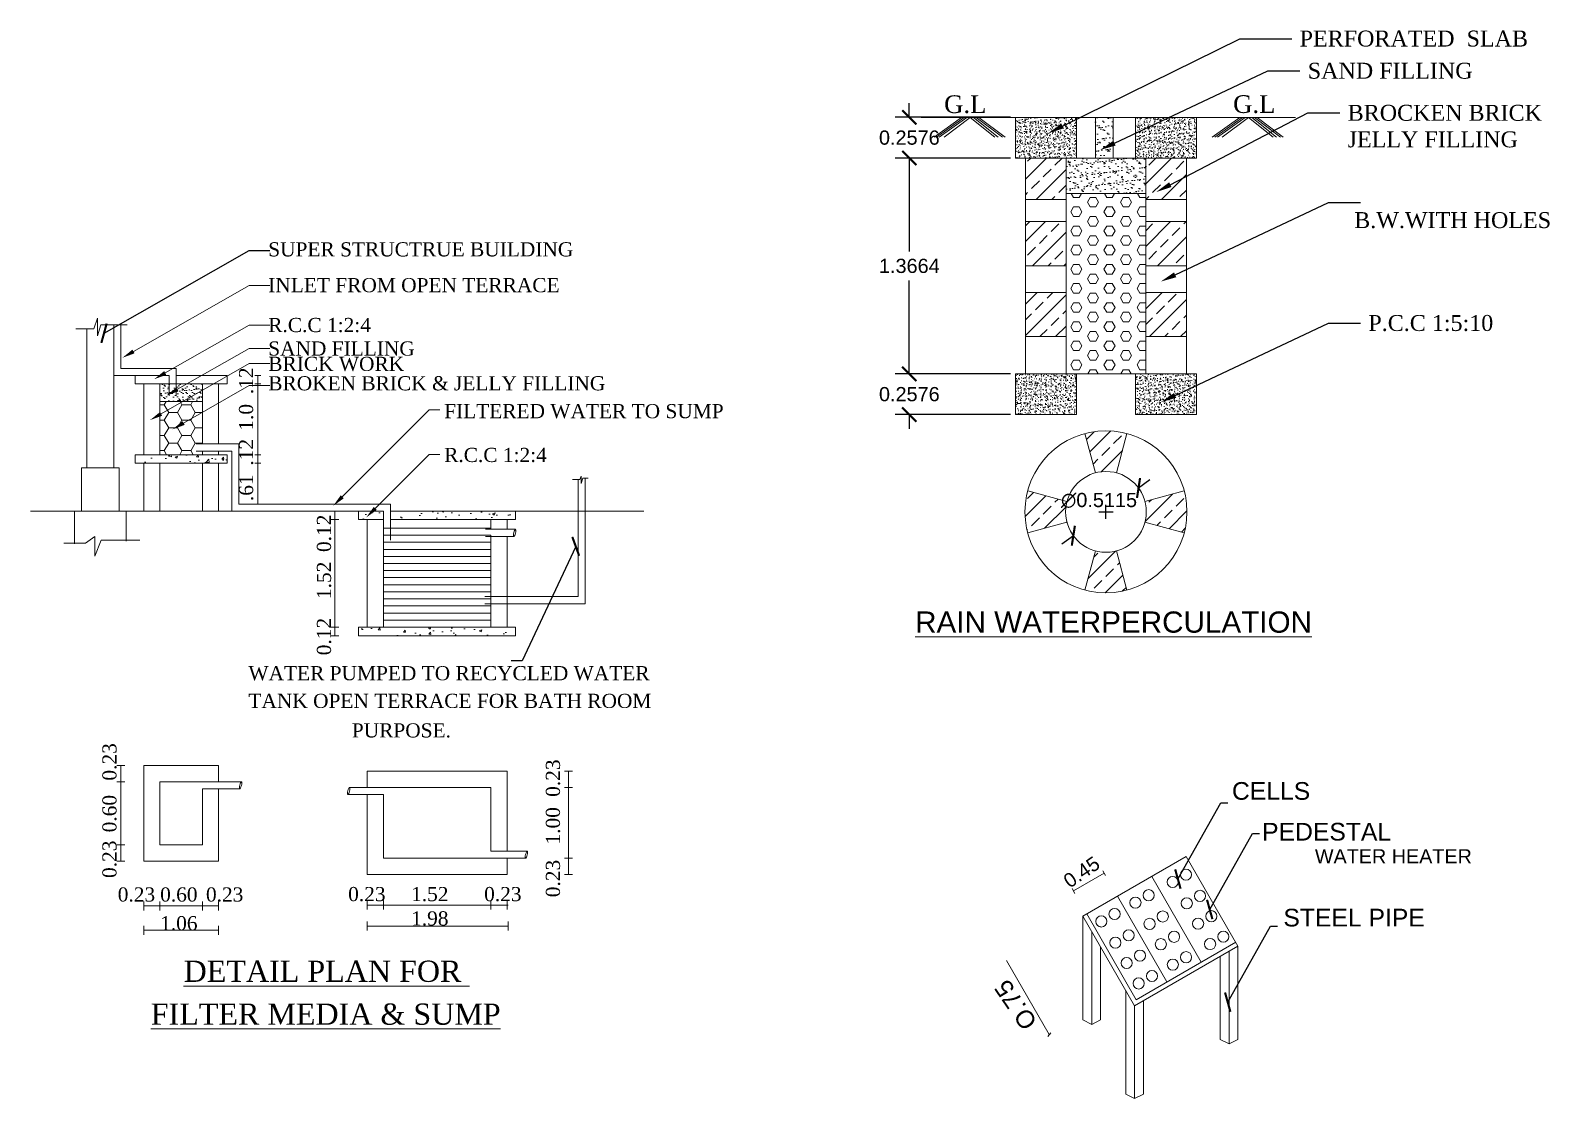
# Model space of a CAD drawing. Header units: metres. Extents: x -1561199 to -1560810, y 43748 to 43956.
# Drawn here: x -1561052.03 to -1561032.78, y 43854.89 to 43868.41 of the extents above; entities that cross this region are included whole.
import ezdxf

# ---------------------------------------------------------------- set-up
doc = ezdxf.new("R2010")
doc.units = ezdxf.units.M
doc.header["$LTSCALE"] = 750
doc.header["$MEASUREMENT"] = 0
doc.header["$PDMODE"] = 35
doc.header["$PDSIZE"] = 50
doc.linetypes.add('ACAD_ISO03W100', pattern=[30, 12, -18])
doc.layers.get('0').update_dxf_attribs({"lineweight": 5, "plot": 0})
doc.layers.get('Defpoints').update_dxf_attribs({"lineweight": 0})
doc.styles.get("Standard").update_dxf_attribs({"font": 'arial.ttf'})
doc.styles.add('TIMES', font='BOOKOS.TTF')
doc.dimstyles.get("Standard").update_dxf_attribs({"dimtxt": 0.18, "dimasz": 0.18, "dimexe": 0.18, "dimexo": 0.0625, "dimgap": 0.09, "dimtad": 1, "dimtih": 1, "dimtoh": 1, "dimdec": 4, "dimzin": 0, "dimdsep": 46, "dimtxsty": 'Standard', "dimblk": 'ARCHTICK', "dimcen": 0.09, "dimadec": 0, "dimazin": 0, "dimtfac": 1, "dimtdec": 4, "dimtofl": 0, "dimtmove": 0, "dimatfit": 3, "dimldrblk": 'ARCHTICK', "dimfxl": 0, "dimtolj": 1, "dimtzin": 0, "dimarcsym": 0})
pattern_1 = [(45, (-1563870.45497, 43500.8678), (-0.1979899, 0.1979899), []), (45, (-1563870.25698, 43500.8678), (-0.1979899, 0.1979899), [0.14, -0.07])]
pattern_2 = [(50, (-1563870.45497, 43500.8678), (0.0883664545, -0.007731063), [0.00924, -0.10164]), (355, (-1563870.45497, 43500.8678), (-0.0170941643, 0.092670071), [0.007392, -0.081312]), (100.4514, (-1563870.44761, 43500.86716), (0.0712723558, 0.0849389516), [0.0078527914, -0.0863807082]), (46.1842, (-1563870.45497, 43500.89244), (0.131484097, -0.0203919426), [0.01386, -0.15246]), (96.6356, (-1563870.44401, 43500.89074), (0.1151504453, 0.1200113217), [0.0117791875, -0.1295710416]), (351.1842, (-1563870.45497, 43500.89244), (0.1151503516, 0.1200114116), [0.011088, -0.121968]), (21, (-1563870.44265, 43500.88628), (0.0735389488, -0.0496026473), [0.00924, -0.10164]), (326, (-1563870.44265, 43500.88628), (0.029976449, 0.0893384855), [0.007392, -0.081312]), (71.4514, (-1563870.43652, 43500.88215), (0.1035154278, 0.0397357572), [0.0078527914, -0.0863807082]), (37.5, (-1563870.454972, 43500.867803), (0.00149809418, 0.0410125228), [0, -0.0803264, 0, -0.082544, 0, -0.08162]), (7.5, (-1563870.45497, 43500.867803), (0.032410167, 0.0485915229), [0, -0.0470624, 0, -0.0784784, 0, -0.031108]), (327.5, (-1563870.482446, 43500.867803), (0.06576692414, -0.0027787602), [0, -0.0308, 0, -0.096096, 0, -0.127512]), (317.5, (-1563870.494766, 43500.8678), (0.0718485361, 0.0123329338), [0, -0.04004, 0, -0.0638176, 0, -0.090552])]
pattern_3 = [(37.5, (-1563870.45497, 43500.8678), (-0.003527628, 0.107902131), [0, -0.08512, 0, -0.0952, 0, -0.091]), (7.5, (-1563870.45497, 43500.8678), (0.0991074955, 0.15804018), [0, -0.04592, 0, -0.07672, 0, -0.0294]), (327.5, (-1563870.52385, 43500.8678), (0.1743919443, 0.000316907), [0, -0.028, 0, -0.1008, 0, -0.1316]), (317.5, (-1563870.52385, 43500.8678), (0.16834309, 0.049149832), [0, -0.014, 0, -0.06608, 0, -0.0756])]
pattern_4 = [(45, (-1563870.45497, 43501.35155), (-0.1979899, 0.1979899), []), (45, (-1563870.25698, 43501.35155), (-0.1979899, 0.1979899), [0.14, -0.07])]

# ---------------------------------------------------------------- blocks, each defined once
blk = doc.blocks.new('_ArchTick')
at = {"color": 0, "linetype": 'ByBlock', "const_width": 0.15}
blk.add_lwpolyline([(-0.5, -0.5), (0.5, 0.5)], dxfattribs=at)
blk = doc.blocks.new('*D253')
at = {"color": 0, "lineweight": -2}
for p, q in [((-1561040.896, 43867.31), (-1561040.896, 43867.49)), ((-1561039.615, 43867.31), (-1561041.076, 43867.31)), ((-1561039.615, 43866.795), (-1561041.076, 43866.795)), ((-1561040.896, 43866.795), (-1561040.896, 43866.615))]:
    blk.add_line(p, q, dxfattribs=at)
at = {"layer": 'Defpoints', "color": 0}
for p in [(-1561039.553, 43867.31), (-1561040.896, 43866.795), (-1561039.553, 43866.795)]:
    blk.add_point(p, dxfattribs=at)
at = {"color": 0, "lineweight": -2, "xscale": 0.18, "yscale": 0.18, "zscale": 0.18}
for p, rotation in [((-1561040.896, 43867.31), 270), ((-1561040.896, 43866.795), 90)]:
    blk.add_blockref('_ArchTick', p, dxfattribs=dict(at, rotation=rotation))
at = {"color": 0, "insert": (-1561040.896, 43867.052), "char_height": 0.18, "attachment_point": 5}
blk.add_mtext('\\A1;0.2576', dxfattribs=at)
blk = doc.blocks.new('*D254')
at = {"color": 0, "lineweight": -2}
for p, q in [((-1561039.615, 43866.795), (-1561041.076, 43866.795)), ((-1561040.896, 43866.795), (-1561040.896, 43865.61)), ((-1561040.896, 43864.062), (-1561040.896, 43865.246)), ((-1561039.615, 43864.062), (-1561041.076, 43864.062))]:
    blk.add_line(p, q, dxfattribs=at)
at = {"layer": 'Defpoints', "color": 0}
for p in [(-1561039.553, 43866.795), (-1561040.896, 43864.062), (-1561039.553, 43864.062)]:
    blk.add_point(p, dxfattribs=at)
at = {"color": 0, "lineweight": -2, "xscale": 0.18, "yscale": 0.18, "zscale": 0.18}
for p, rotation in [((-1561040.896, 43866.795), 90), ((-1561040.896, 43864.062), 270)]:
    blk.add_blockref('_ArchTick', p, dxfattribs=dict(at, rotation=rotation))
at = {"color": 0, "insert": (-1561040.896, 43865.428), "char_height": 0.18, "attachment_point": 5}
blk.add_mtext('\\A1;1.3664', dxfattribs=at)
blk = doc.blocks.new('*D255')
at = {"color": 0, "lineweight": -2}
for p, q in [((-1561040.896, 43864.062), (-1561040.896, 43864.242)), ((-1561039.615, 43864.062), (-1561041.076, 43864.062)), ((-1561039.615, 43863.547), (-1561041.076, 43863.547)), ((-1561040.896, 43863.547), (-1561040.896, 43863.367))]:
    blk.add_line(p, q, dxfattribs=at)
at = {"layer": 'Defpoints', "color": 0}
for p in [(-1561039.553, 43864.062), (-1561040.896, 43863.547), (-1561039.553, 43863.547)]:
    blk.add_point(p, dxfattribs=at)
at = {"color": 0, "lineweight": -2, "xscale": 0.18, "yscale": 0.18, "zscale": 0.18}
for p, rotation in [((-1561040.896, 43864.062), 270), ((-1561040.896, 43863.547), 90)]:
    blk.add_blockref('_ArchTick', p, dxfattribs=dict(at, rotation=rotation))
at = {"color": 0, "insert": (-1561040.896, 43863.804), "char_height": 0.18, "attachment_point": 5}
blk.add_mtext('\\A1;0.2576', dxfattribs=at)
blk = doc.blocks.new('*D256')
at = {"color": 0, "lineweight": -2}
for p, q in [((-1561037.992, 43862.617), (-1561037.847, 43862.723)), ((-1561038.405, 43862.225), (-1561038.405, 43862.405)), ((-1561038.495, 43862.315), (-1561038.315, 43862.315)), ((-1561038.818, 43862.013), (-1561038.963, 43861.906))]:
    blk.add_line(p, q, dxfattribs=at)
at = {"layer": 'Defpoints', "color": 0}
for p in [(-1561037.992, 43862.617), (-1561038.818, 43862.013)]:
    blk.add_point(p, dxfattribs=at)
at = {"color": 0, "lineweight": -2, "xscale": 0.18, "yscale": 0.18, "zscale": 0.18}
for p, rotation in [((-1561037.992, 43862.617), 216.19060526649), ((-1561038.818, 43862.013), 36.19060526648997)]:
    blk.add_blockref('_ArchTick', p, dxfattribs=dict(at, rotation=rotation))
at = {"color": 0, "insert": (-1561038.493, 43862.459), "char_height": 0.18, "attachment_point": 5}
blk.add_mtext('\\A1;∅0.5115', dxfattribs=at)

msp = doc.modelspace()

# ---------------------------------------------------------------- hatches: boundary and pattern name
at = {"ltscale": 0.25}
h = msp.add_hatch(dxfattribs=at)
h.set_pattern_fill('AR-CONC', color=0, scale=0.01232, style=0)
h.set_pattern_definition(pattern_2)
h.paths.add_polyline_path([(-1561038.77995, 43866.7947), (-1561038.77995, 43867.3099), (-1561039.55275, 43867.3099), (-1561039.55275, 43866.7947), (-1561039.42395, 43866.7947)])
h = msp.add_hatch()
h.set_pattern_fill('AR-SAND', color=0, scale=0.056, style=0)
h.set_pattern_definition(pattern_3)
h.paths.add_polyline_path([(-1561038.5392, 43866.7947), (-1561038.3152, 43866.7947), (-1561038.3152, 43867.3099), (-1561038.5392, 43867.3099)])
h = msp.add_hatch(dxfattribs=at)
h.set_pattern_fill('AR-CONC', color=0, scale=0.01232, style=0)
h.set_pattern_definition(pattern_2)
h.paths.add_polyline_path([(-1561038.02955, 43867.3099), (-1561038.02955, 43866.7947), (-1561037.25675, 43866.7947), (-1561037.25675, 43867.3099)])
h = msp.add_hatch()
h.set_pattern_fill('ANSI33', color=0, scale=1.12, style=0)
h.set_pattern_definition(pattern_1)
h.paths.add_polyline_path([(-1561038.90875, 43866.7947), (-1561039.42395, 43866.7947), (-1561039.42395, 43866.26948), (-1561038.90875, 43866.26948)])
h = msp.add_hatch()
h.set_pattern_fill('AR-SAND', color=0, scale=0.056, style=0)
h.set_pattern_definition(pattern_3)
h.paths.add_polyline_path([(-1561038.90875, 43866.7947), (-1561038.90875, 43866.3467), (-1561037.90075, 43866.3467), (-1561037.90075, 43866.7947)])
h = msp.add_hatch()
h.set_pattern_fill('ANSI33', color=0, scale=1.12, style=0)
h.set_pattern_definition(pattern_1)
h.paths.add_polyline_path([(-1561037.38555, 43866.7947), (-1561037.90075, 43866.7947), (-1561037.90075, 43866.26948), (-1561037.38555, 43866.26948)])
h = msp.add_hatch()
h.set_pattern_fill('HEX', color=0, scale=0.56, style=0)
h.set_pattern_definition([(0, (-1563870.45497, 43500.8678), (0, 0.1212435566), [0.07, -0.14]), (120, (-1563870.45497, 43500.8678), (-0.105, -0.0606217783), [0.07, -0.14]), (60, (-1563870.38497, 43500.8678), (-0.105, 0.0606217783), [0.07, -0.14])])
h.paths.add_polyline_path([(-1561037.90075, 43866.3467), (-1561038.90875, 43866.3467), (-1561038.90875, 43864.0619), (-1561037.90075, 43864.0619)])
h = msp.add_hatch()
h.set_pattern_fill('ANSI33', color=0, scale=1.12, style=0)
h.set_pattern_definition(pattern_1)
h.paths.add_polyline_path([(-1561038.90875, 43865.98948), (-1561039.42395, 43865.98948), (-1561039.42395, 43865.42948), (-1561038.90875, 43865.42948)])
h = msp.add_hatch()
h.set_pattern_fill('ANSI33', color=0, scale=1.12, style=0)
h.set_pattern_definition(pattern_1)
h.paths.add_polyline_path([(-1561037.38555, 43865.42948), (-1561037.38555, 43865.98948), (-1561037.90075, 43865.98948), (-1561037.90075, 43865.42948)])
h = msp.add_hatch()
h.set_pattern_fill('ANSI33', color=0, scale=1.12, style=0)
h.set_pattern_definition(pattern_1)
h.paths.add_polyline_path([(-1561038.90875, 43865.09348), (-1561039.42395, 43865.09348), (-1561039.42395, 43864.53348), (-1561038.90875, 43864.53348)])
h = msp.add_hatch()
h.set_pattern_fill('ANSI33', color=0, scale=1.12, style=0)
h.set_pattern_definition(pattern_1)
h.paths.add_polyline_path([(-1561037.38555, 43864.53348), (-1561037.38555, 43865.09348), (-1561037.90075, 43865.09348), (-1561037.90075, 43864.53348)])
h = msp.add_hatch()
h.set_pattern_fill('AR-SAND', color=0, scale=0.0448, style=0)
h.set_pattern_definition([(37.5, (-1561052.79884, 43856.299775), (-0.0028221, 0.0863217), [0, -0.068096, 0, -0.07616, 0, -0.0728]), (7.5, (-1561052.79884, 43856.29978), (0.079286, 0.1264321), [0, -0.036736, 0, -0.061376, 0, -0.02352]), (327.5, (-1561052.853945, 43856.299775), (0.13951356, 0.0002535), [0, -0.0224, 0, -0.08064, 0, -0.10528]), (317.5, (-1561052.85394, 43856.29978), (0.1346745, 0.0393199), [0, -0.0112, 0, -0.052864, 0, -0.06048])])
h.paths.add_polyline_path([(-1561050.39, 43863.93477), (-1561050.39, 43863.71077), (-1561049.8524, 43863.71077), (-1561049.8524, 43863.93477)])
h = msp.add_hatch(dxfattribs=at)
h.set_pattern_fill('AR-CONC', color=0, scale=0.01232, style=0)
h.set_pattern_definition(pattern_2)
h.paths.add_polyline_path([(-1561038.77995, 43864.0619), (-1561039.55275, 43864.0619), (-1561039.55275, 43863.5467), (-1561038.77995, 43863.5467)])
h = msp.add_hatch(dxfattribs=at)
h.set_pattern_fill('AR-CONC', color=0, scale=0.01232, style=0)
h.set_pattern_definition(pattern_2)
h.paths.add_polyline_path([(-1561037.25675, 43863.5467), (-1561037.25675, 43864.0619), (-1561038.02955, 43864.0619), (-1561038.02955, 43863.5467)])
h = msp.add_hatch()
h.set_pattern_fill('HONEY', color=0, scale=0.896, style=0)
h.set_pattern_definition([(0, (-1561052.79884, 43856.29978), (0.168, 0.0969948), [0.112, -0.224]), (120, (-1561052.79884, 43856.29978), (-0.168, 0.0969948), [0.112, -0.224]), (60, (-1561052.79884, 43856.29978), (4e-10, 0.1939897), [-0.224, 0.112])])
h.paths.add_polyline_path([(-1561049.8524, 43863.71077), (-1561050.39, 43863.71077), (-1561050.39, 43863.03877), (-1561049.8524, 43863.03877)])
h = msp.add_hatch()
h.set_pattern_fill('ANSI33', color=0, scale=1.12, style=0)
h.set_pattern_definition(pattern_4)
h.paths.add_polyline_path([(-1561038.13903, 43863.30638, 0.1316525), (-1561038.67048, 43863.30638), (-1561038.53713, 43862.80873, -0.1316525), (-1561038.27237, 43862.80873)])
h = msp.add_hatch()
h.set_pattern_fill('AR-CONC', color=0, scale=0.0448, style=0)
h.set_pattern_definition([(50, (-1561052.79884, 43856.29978), (0.3213326, -0.028113), [0.0336, -0.3696]), (355, (-1561052.79884, 43856.29978), (-0.062161, 0.336982), [0.02688, -0.29568]), (100.4514, (-1561052.77206, 43856.29743), (0.259172, 0.308869), [0.028556, -0.314112]), (46.184, (-1561052.79884, 43856.38938), (0.478124, -0.074153), [0.0504, -0.5544]), (96.6356, (-1561052.759, 43856.3832), (0.41873, 0.436405), [0.042833, -0.471167]), (351.184, (-1561052.79884, 43856.3894), (0.418729, 0.436405), [0.04032, -0.44352]), (21, (-1561052.75404, 43856.36698), (0.267414, -0.180373), [0.0336, -0.3696]), (326, (-1561052.75404, 43856.36698), (0.109005, 0.324867), [0.02688, -0.29568]), (71.4514, (-1561052.73176, 43856.35194), (0.37642, 0.144494), [0.028556, -0.314112]), (37.5, (-1561052.79884, 43856.29978), (0.0054476, 0.1491364), [0, -0.292096, 0, -0.30016, 0, -0.2968]), (7.5, (-1561052.79884, 43856.29978), (0.1178552, 0.1766964), [0, -0.171136, 0, -0.285376, 0, -0.11312]), (327.5, (-1561052.89874, 43856.29978), (0.2391525, -0.0101046), [0, -0.112, 0, -0.34944, 0, -0.46368]), (317.5, (-1561052.94354, 43856.29978), (0.2612674, 0.044847), [0, -0.1456, 0, -0.232064, 0, -0.32928])])
h.paths.add_polyline_path([(-1561045.88412, 43860.74688), (-1561045.88412, 43860.8544), (-1561047.87324, 43860.8544), (-1561047.87324, 43860.74688)])
h.paths.add_polyline_path([(-1561047.47004, 43862.32384), (-1561047.47004, 43862.21632), (-1561045.88412, 43862.21632), (-1561045.88412, 43862.32384)])
h.paths.add_polyline_path([(-1561047.55964, 43862.21632), (-1561047.55964, 43862.32384), (-1561047.87324, 43862.32384), (-1561047.87324, 43862.21632)])
h.paths.add_polyline_path([(-1561049.8524, 43863.03877), (-1561050.39, 43863.03877), (-1561050.59608, 43863.03877), (-1561050.7036, 43863.03877), (-1561050.7036, 43862.93125), (-1561050.59608, 43862.93125), (-1561050.39, 43862.93125), (-1561049.8524, 43862.93125), (-1561049.64632, 43862.93125), (-1561049.5388, 43862.93125), (-1561049.5388, 43863.03877), (-1561049.64632, 43863.03877)])
h = msp.add_hatch()
h.set_pattern_fill('ANSI33', color=0, scale=1.12, style=0)
h.set_pattern_definition(pattern_4)
h.paths.add_polyline_path([(-1561038.8988, 43862.18231, -0.06554346), (-1561038.91622, 43862.31469, -0.06554346), (-1561038.8988, 43862.44707), (-1561039.39644, 43862.58041, 0.06554346), (-1561039.43142, 43862.31469, 0.06554346), (-1561039.39644, 43862.04897)])
h = msp.add_hatch()
h.set_pattern_fill('ANSI33', color=0, scale=1.12, style=0)
h.set_pattern_definition(pattern_4)
h.paths.add_polyline_path([(-1561037.91071, 43862.44707, -0.06554346), (-1561037.89328, 43862.31469, -0.06554346), (-1561037.91071, 43862.18231), (-1561037.41306, 43862.04897, 0.06554346), (-1561037.37808, 43862.31469, 0.06554346), (-1561037.41306, 43862.58041)])
h = msp.add_hatch()
h.set_pattern_fill('ANSI33', color=0, scale=1.12, style=0)
h.set_pattern_definition(pattern_4)
h.paths.add_polyline_path([(-1561038.27237, 43861.82064, -0.1316525), (-1561038.53713, 43861.82064), (-1561038.67048, 43861.323, 0.1316525), (-1561038.13903, 43861.323)])

# ---------------------------------------------------------------- linework, layer by layer
at = {"color": 0, "linetype": 'ByBlock', "lineweight": -2}
for p, q in [((-1561036.71028, 43868.30583), (-1561036.05179, 43868.30583)), ((-1561036.35228, 43867.89849), (-1561035.94908, 43867.89849)), ((-1561035.8463, 43867.36564), (-1561035.4431, 43867.36564)), ((-1561035.5841, 43866.23156), (-1561035.1809, 43866.23156)), ((-1561035.5841, 43864.70434), (-1561035.1809, 43864.70434))]:
    msp.add_line(p, q, dxfattribs=at)
at = {"color": 0}
for p, q in [((-1561039.55275, 43867.3099), (-1561040.74616, 43867.3099)), ((-1561040.23304, 43867.3099), (-1561040.58274, 43867.06058)), ((-1561040.19935, 43867.3099), (-1561040.54975, 43867.06058)), ((-1561040.16567, 43867.3099), (-1561040.51663, 43867.06058)), ((-1561040.12356, 43867.3099), (-1561040.45545, 43867.06058)), ((-1561040.12356, 43867.3099), (-1561039.81093, 43867.06058)), ((-1561040.08145, 43867.3099), (-1561039.76901, 43867.06058)), ((-1561040.04777, 43867.3099), (-1561039.71662, 43867.06058)), ((-1561040.01408, 43867.3099), (-1561039.68364, 43867.06058)), ((-1561037.25675, 43867.3099), (-1561039.55275, 43867.3099)), ((-1561039.55275, 43867.3099), (-1561039.55275, 43866.7947)), ((-1561038.77995, 43867.3099), (-1561038.77995, 43866.7947)), ((-1561038.5392, 43866.7947), (-1561038.5392, 43867.3099)), ((-1561038.3152, 43866.7947), (-1561038.3152, 43867.3099)), ((-1561038.02955, 43866.7947), (-1561038.02955, 43867.3099)), ((-1561037.25675, 43866.7947), (-1561037.25675, 43867.3099)), ((-1561037.25675, 43867.3099), (-1561036.00519, 43867.3099)), ((-1561036.70864, 43867.3099), (-1561037.05834, 43867.06058)), ((-1561036.67496, 43867.3099), (-1561037.02536, 43867.06058)), ((-1561036.64127, 43867.3099), (-1561036.99223, 43867.06058)), ((-1561036.59916, 43867.3099), (-1561036.93105, 43867.06058)), ((-1561036.59916, 43867.3099), (-1561036.28653, 43867.06058)), ((-1561036.55706, 43867.3099), (-1561036.24461, 43867.06058)), ((-1561036.52337, 43867.3099), (-1561036.19223, 43867.06058)), ((-1561036.48969, 43867.3099), (-1561036.15924, 43867.06058)), ((-1561039.42395, 43866.7947), (-1561039.55275, 43866.7947)), ((-1561037.25675, 43866.7947), (-1561039.42395, 43866.7947)), ((-1561039.42395, 43866.7947), (-1561039.42395, 43864.0619)), ((-1561038.90875, 43866.7947), (-1561038.90875, 43864.0619)), ((-1561037.90075, 43864.0619), (-1561037.90075, 43866.7947)), ((-1561037.38555, 43864.0619), (-1561037.38555, 43866.7947)), ((-1561037.25675, 43866.7947), (-1561037.38555, 43866.7947)), ((-1561038.90875, 43866.26948), (-1561039.42395, 43866.26948)), ((-1561037.90075, 43866.3467), (-1561038.90875, 43866.3467)), ((-1561037.38555, 43866.26948), (-1561037.90075, 43866.26948)), ((-1561038.90875, 43865.98948), (-1561039.42395, 43865.98948)), ((-1561037.38555, 43865.98948), (-1561037.90075, 43865.98948)), ((-1561038.90875, 43865.42948), (-1561039.42395, 43865.42948)), ((-1561037.38555, 43865.42948), (-1561037.90075, 43865.42948)), ((-1561038.90875, 43865.09348), (-1561039.42395, 43865.09348)), ((-1561037.38555, 43865.09348), (-1561037.90075, 43865.09348)), ((-1561051.22602, 43864.63116), (-1561051.18294, 43864.76886)), ((-1561051.18294, 43864.76886), (-1561051.18294, 43864.5451)), ((-1561051.18294, 43864.5451), (-1561051.13986, 43864.6828)), ((-1561051.13986, 43864.6828), (-1561050.80383, 43864.6828)), ((-1561050.9744, 43864.24186), (-1561050.9744, 43864.6828)), ((-1561050.8848, 43864.13278), (-1561050.8848, 43864.6828)), ((-1561051.45403, 43864.63116), (-1561051.22602, 43864.63116)), ((-1561051.31488, 43864.24186), (-1561051.31488, 43864.62256)), ((-1561038.90875, 43864.53348), (-1561039.42395, 43864.53348)), ((-1561037.38555, 43864.53348), (-1561037.90075, 43864.53348)), ((-1561051.31488, 43862.8704), (-1561051.31488, 43864.24186)), ((-1561050.9744, 43862.8704), (-1561050.9744, 43864.24186)), ((-1561050.7036, 43864.13189), (-1561050.8839, 43864.13189)), ((-1561050.18335, 43864.13071), (-1561050.7036, 43864.13189)), ((-1561050.18335, 43864.13071), (-1561050.18335, 43863.78498)), ((-1561050.7036, 43864.04229), (-1561050.9744, 43864.04229)), ((-1561050.7036, 43864.04229), (-1561050.27295, 43864.04229)), ((-1561050.7036, 43864.04229), (-1561050.7036, 43863.93477)), ((-1561050.7036, 43863.93477), (-1561049.5388, 43863.93477)), ((-1561050.39, 43863.93477), (-1561050.7036, 43863.93477)), ((-1561050.59608, 43863.03877), (-1561050.59608, 43863.93477)), ((-1561050.39, 43863.93477), (-1561050.39, 43863.48677)), ((-1561050.39, 43863.93477), (-1561050.39, 43863.03877)), ((-1561049.8524, 43863.93477), (-1561050.39, 43863.93477)), ((-1561050.27295, 43864.04229), (-1561050.27295, 43863.78498)), ((-1561050.18335, 43864.04229), (-1561049.5388, 43864.04229)), ((-1561049.8524, 43863.17443), (-1561049.8524, 43863.93477)), ((-1561049.64632, 43863.17443), (-1561049.64632, 43863.93477)), ((-1561049.5388, 43864.04229), (-1561049.5388, 43863.93477)), ((-1561049.1859, 43864.04229), (-1561049.11128, 43864.04229)), ((-1561049.1859, 43863.93477), (-1561049.11128, 43863.93477)), ((-1561049.14859, 43864.04229), (-1561049.14859, 43862.41344)), ((-1561049.14859, 43864.04229), (-1561049.14859, 43863.93477)), ((-1561049.14859, 43863.93477), (-1561049.14859, 43863.03877)), ((-1561039.55275, 43864.0619), (-1561037.25675, 43864.0619)), ((-1561039.55275, 43864.0619), (-1561039.55275, 43863.5467)), ((-1561038.77995, 43864.0619), (-1561038.77995, 43863.5467)), ((-1561038.02955, 43863.5467), (-1561038.02955, 43864.0619)), ((-1561037.25675, 43863.5467), (-1561037.25675, 43864.0619)), ((-1561050.39, 43863.71077), (-1561049.8524, 43863.71077)), ((-1561039.55275, 43863.5467), (-1561038.77995, 43863.5467)), ((-1561038.02955, 43863.5467), (-1561037.25675, 43863.5467)), ((-1561038.53713, 43862.80873), (-1561038.67048, 43863.30638)), ((-1561038.27237, 43862.80873), (-1561038.13903, 43863.30638)), ((-1561049.93226, 43863.17443), (-1561049.39031, 43863.17443)), ((-1561049.39031, 43863.17443), (-1561049.39031, 43862.93125)), ((-1561050.7036, 43862.93125), (-1561050.7036, 43863.03877)), ((-1561050.7036, 43863.03877), (-1561050.59608, 43863.03877)), ((-1561050.59608, 43862.93125), (-1561050.7036, 43862.93125)), ((-1561050.59608, 43863.03877), (-1561050.39, 43863.03877)), ((-1561050.59608, 43862.93125), (-1561050.59608, 43862.32384)), ((-1561050.59608, 43862.93125), (-1561050.39, 43862.93125)), ((-1561049.8524, 43863.03877), (-1561050.39, 43863.03877)), ((-1561050.39, 43862.93125), (-1561050.39, 43862.32384)), ((-1561049.8524, 43862.93125), (-1561050.39, 43862.93125)), ((-1561049.93226, 43863.08483), (-1561049.47991, 43863.08483)), ((-1561049.8524, 43863.03877), (-1561049.8524, 43863.08483)), ((-1561049.64632, 43863.03877), (-1561049.8524, 43863.03877)), ((-1561049.8524, 43862.93125), (-1561049.8524, 43862.32384)), ((-1561049.64632, 43862.93125), (-1561049.8524, 43862.93125)), ((-1561049.64632, 43863.03877), (-1561049.64632, 43863.08483)), ((-1561049.5388, 43863.03877), (-1561049.64632, 43863.03877)), ((-1561049.64632, 43862.93125), (-1561049.64632, 43862.32384)), ((-1561049.64632, 43862.93125), (-1561049.5388, 43862.93125)), ((-1561049.5388, 43862.93125), (-1561049.5388, 43863.03877)), ((-1561049.47991, 43862.32384), (-1561049.47991, 43863.08483)), ((-1561049.47991, 43863.08483), (-1561049.47991, 43862.75706)), ((-1561049.39031, 43862.41344), (-1561049.39031, 43862.96)), ((-1561049.39031, 43862.96), (-1561049.39031, 43862.93125)), ((-1561049.1859, 43863.03877), (-1561049.11128, 43863.03877)), ((-1561049.1859, 43862.93125), (-1561049.11128, 43862.93125)), ((-1561049.14859, 43863.03877), (-1561049.14859, 43862.93125)), ((-1561051.38208, 43862.8704), (-1561051.38208, 43862.32384)), ((-1561050.9072, 43862.8704), (-1561051.38208, 43862.8704)), ((-1561050.9072, 43862.32384), (-1561050.9072, 43862.8704)), ((-1561045.16496, 43862.72278), (-1561045.06912, 43862.72278)), ((-1561045.09141, 43861.24112), (-1561045.09141, 43862.72957)), ((-1561045.06912, 43862.72278), (-1561045.05137, 43862.76533)), ((-1561045.05137, 43862.76533), (-1561045.05137, 43862.67315)), ((-1561045.05137, 43862.67315), (-1561045.03363, 43862.74051)), ((-1561045.03363, 43862.74051), (-1561044.96619, 43862.74051)), ((-1561045.00181, 43861.15152), (-1561045.00181, 43862.74051)), ((-1561038.8988, 43862.44707), (-1561039.39644, 43862.58041)), ((-1561037.91071, 43862.44707), (-1561037.41306, 43862.58041)), ((-1561047.55964, 43862.41344), (-1561049.39031, 43862.41344)), ((-1561047.55964, 43862.41344), (-1561047.47004, 43862.41344)), ((-1561047.47004, 43862.41344), (-1561047.47004, 43861.95803)), ((-1561047.87324, 43862.32384), (-1561052.03134, 43862.32384)), ((-1561052.03134, 43862.32384), (-1561051.50164, 43862.32384)), ((-1561051.47168, 43862.32384), (-1561051.47168, 43861.90781)), ((-1561050.8176, 43862.32384), (-1561050.8176, 43861.94347)), ((-1561048.22663, 43862.21632), (-1561048.12236, 43862.21632)), ((-1561048.17449, 43860.74688), (-1561048.17449, 43862.32384)), ((-1561048.17449, 43862.21632), (-1561048.17449, 43860.8544)), ((-1561047.87324, 43862.32384), (-1561047.55964, 43862.32384)), ((-1561047.87324, 43862.32384), (-1561047.87324, 43862.21632)), ((-1561047.87324, 43862.21632), (-1561047.55964, 43862.21632)), ((-1561047.76572, 43862.21632), (-1561047.87324, 43862.21632)), ((-1561047.55964, 43862.21632), (-1561047.76572, 43862.21632)), ((-1561047.76572, 43862.21632), (-1561047.76572, 43860.8544)), ((-1561047.55964, 43862.21632), (-1561047.55964, 43862.32384)), ((-1561047.55964, 43862.21632), (-1561047.55964, 43860.8544)), ((-1561047.47004, 43862.32384), (-1561045.88412, 43862.32384)), ((-1561047.47004, 43862.21632), (-1561045.88412, 43862.21632)), ((-1561045.99164, 43862.21632), (-1561047.47004, 43862.21632)), ((-1561046.19772, 43862.09375), (-1561046.19772, 43862.21632)), ((-1561045.99164, 43862.09375), (-1561045.99164, 43862.21632)), ((-1561045.99164, 43862.21632), (-1561045.88412, 43862.21632)), ((-1561045.88412, 43862.32384), (-1561044.25788, 43862.32384)), ((-1561045.88412, 43862.32384), (-1561045.88412, 43862.21632)), ((-1561038.8988, 43862.18231), (-1561039.39644, 43862.04897)), ((-1561037.91071, 43862.18231), (-1561037.41306, 43862.04897)), ((-1561051.33499, 43861.9197), (-1561051.21596, 43862.00292)), ((-1561051.21596, 43862.00292), (-1561051.21596, 43861.75324)), ((-1561051.21596, 43861.75324), (-1561051.13263, 43861.95536)), ((-1561051.13263, 43861.95536), (-1561050.6446, 43861.95536)), ((-1561046.26725, 43862.09375), (-1561045.88378, 43862.09375)), ((-1561046.26725, 43862.00415), (-1561045.90407, 43862.00415)), ((-1561046.19772, 43860.8544), (-1561046.19772, 43862.0192)), ((-1561045.99164, 43860.8544), (-1561045.99164, 43862.00415)), ((-1561051.60877, 43861.9197), (-1561051.33499, 43861.9197)), ((-1561038.53713, 43861.82064), (-1561038.67048, 43861.323)), ((-1561038.27237, 43861.82064), (-1561038.13903, 43861.323)), ((-1561046.27492, 43861.24112), (-1561045.09141, 43861.24112)), ((-1561046.27492, 43861.15152), (-1561045.00181, 43861.15152)), ((-1561048.22663, 43860.8544), (-1561048.12236, 43860.8544)), ((-1561047.87324, 43860.8544), (-1561045.88412, 43860.8544)), ((-1561047.76572, 43860.8544), (-1561047.87324, 43860.8544)), ((-1561047.87324, 43860.8544), (-1561047.87324, 43860.74688)), ((-1561047.76572, 43860.8544), (-1561045.99164, 43860.8544)), ((-1561045.99164, 43860.8544), (-1561045.88412, 43860.8544)), ((-1561045.88412, 43860.8544), (-1561045.88412, 43860.74688)), ((-1561048.22663, 43860.74688), (-1561048.12236, 43860.74688)), ((-1561047.87324, 43860.74688), (-1561045.88412, 43860.74688)), ((-1561050.93812, 43859.10287), (-1561050.83385, 43859.10287)), ((-1561050.88598, 43857.89327), (-1561050.88598, 43859.10287)), ((-1561050.93812, 43858.89679), (-1561050.83385, 43858.89679)), ((-1561050.88598, 43858.89679), (-1561050.88598, 43858.09935)), ((-1561049.8524, 43858.89679), (-1561049.35682, 43858.89679)), ((-1561045.26642, 43859.03201), (-1561045.16214, 43859.03201)), ((-1561045.21428, 43859.03201), (-1561045.21428, 43857.72385)), ((-1561049.8524, 43858.80719), (-1561049.37934, 43858.80719)), ((-1561047.55964, 43858.73633), (-1561048.00714, 43858.73633)), ((-1561047.55964, 43858.82593), (-1561047.98685, 43858.82593)), ((-1561045.26642, 43858.82593), (-1561045.16214, 43858.82593)), ((-1561045.21428, 43858.82593), (-1561045.21428, 43857.92993)), ((-1561050.93812, 43858.09935), (-1561050.83385, 43858.09935)), ((-1561046.19772, 43858.01953), (-1561045.73582, 43858.01953)), ((-1561046.19772, 43857.92993), (-1561045.75611, 43857.92993)), ((-1561045.26642, 43857.92993), (-1561045.16214, 43857.92993)), ((-1561038.69635, 43857.19574), (-1561037.38692, 43857.95174)), ((-1561037.38692, 43857.95174), (-1561036.73222, 43856.81777)), ((-1561050.93812, 43857.89327), (-1561050.83385, 43857.89327)), ((-1561045.26642, 43857.72385), (-1561045.16214, 43857.72385)), ((-1561038.81585, 43857.51472), (-1561038.42787, 43857.73872)), ((-1561038.44471, 43857.76899), (-1561038.41103, 43857.70846)), ((-1561038.83269, 43857.54499), (-1561038.79901, 43857.48446)), ((-1561037.82339, 43857.69974), (-1561037.1967, 43856.61427)), ((-1561050.59608, 43857.38282), (-1561050.59608, 43857.26709)), ((-1561050.39, 43857.38282), (-1561050.39, 43857.26709)), ((-1561049.8524, 43857.38282), (-1561049.8524, 43857.26709)), ((-1561049.64632, 43857.38282), (-1561049.64632, 43857.26709)), ((-1561047.76572, 43857.39439), (-1561047.76572, 43857.27867)), ((-1561047.76572, 43857.33653), (-1561045.99164, 43857.33653)), ((-1561047.55964, 43857.39439), (-1561047.55964, 43857.27867)), ((-1561047.55964, 43857.33653), (-1561046.19772, 43857.33653)), ((-1561047.3395, 43857.33653), (-1561045.97758, 43857.33653)), ((-1561046.19772, 43857.39439), (-1561046.19772, 43857.27867)), ((-1561045.99164, 43857.39439), (-1561045.99164, 43857.27867)), ((-1561038.25987, 43857.44774), (-1561037.63317, 43856.36227)), ((-1561050.59608, 43857.32496), (-1561049.64632, 43857.32496)), ((-1561050.39, 43857.32496), (-1561049.8524, 43857.32496)), ((-1561038.69635, 43857.19574), (-1561038.04165, 43856.06177)), ((-1561038.69635, 43857.19574), (-1561038.69635, 43855.88175)), ((-1561038.64785, 43857.22374), (-1561038.02115, 43856.13827)), ((-1561050.59608, 43857.07429), (-1561050.59608, 43856.95857)), ((-1561050.59608, 43857.01643), (-1561049.64632, 43857.01643)), ((-1561050.39, 43857.01643), (-1561049.8524, 43857.01643)), ((-1561049.64632, 43857.07429), (-1561049.64632, 43856.95857)), ((-1561047.76572, 43857.12822), (-1561047.76572, 43857.01249)), ((-1561047.76572, 43857.07036), (-1561045.99164, 43857.07036)), ((-1561047.55964, 43857.07036), (-1561046.19772, 43857.07036)), ((-1561047.3395, 43857.07036), (-1561045.97758, 43857.07036)), ((-1561045.97758, 43857.12822), (-1561045.97758, 43857.01249)), ((-1561038.58435, 43857.00175), (-1561038.58435, 43855.88175)), ((-1561038.47235, 43857.06641), (-1561038.47235, 43857.05863)), ((-1561038.47235, 43856.80776), (-1561038.47235, 43855.88175)), ((-1561038.04165, 43856.06177), (-1561036.73222, 43856.81777)), ((-1561038.02115, 43856.13827), (-1561036.76022, 43856.86627)), ((-1561036.73222, 43856.81777), (-1561036.73222, 43855.63311)), ((-1561039.66629, 43856.63574), (-1561039.1236, 43855.69576)), ((-1561039.66629, 43856.63574), (-1561039.1236, 43855.69576)), ((-1561036.95622, 43856.68844), (-1561036.95622, 43855.63311)), ((-1561036.84422, 43856.75311), (-1561036.84422, 43855.63311)), ((-1561038.15365, 43856.25576), (-1561038.15365, 43854.94177)), ((-1561038.04165, 43856.06177), (-1561038.04165, 43854.94177)), ((-1561037.92965, 43856.12643), (-1561037.92965, 43854.94177)), ((-1561038.58435, 43855.82575), (-1561038.69635, 43855.88175)), ((-1561038.58435, 43855.88175), (-1561038.58435, 43855.82575)), ((-1561038.58435, 43855.82575), (-1561038.47235, 43855.88175)), ((-1561039.14274, 43855.67346), (-1561039.10446, 43855.71806)), ((-1561036.84422, 43855.57711), (-1561036.95622, 43855.63311)), ((-1561036.84422, 43855.63311), (-1561036.84422, 43855.57711)), ((-1561036.84422, 43855.57711), (-1561036.73222, 43855.63311)), ((-1561038.04165, 43854.88577), (-1561038.15365, 43854.94177)), ((-1561038.04165, 43854.94177), (-1561038.04165, 43854.88577)), ((-1561038.04165, 43854.88577), (-1561037.92965, 43854.94177))]:
    msp.add_line(p, q, dxfattribs=at)
at = {"color": 0, "linetype": 'ACAD_ISO03W100'}
for p, q in [((-1561047.55964, 43862.1088), (-1561046.19772, 43862.1088)), ((-1561047.55964, 43862.0192), (-1561046.19772, 43862.0192)), ((-1561047.55964, 43861.9296), (-1561046.19772, 43861.9296)), ((-1561047.55964, 43861.84), (-1561046.19772, 43861.84)), ((-1561047.55964, 43861.7504), (-1561046.19772, 43861.7504)), ((-1561047.55964, 43861.6608), (-1561046.19772, 43861.6608)), ((-1561047.55964, 43861.5712), (-1561046.19772, 43861.5712)), ((-1561047.55964, 43861.4816), (-1561046.19772, 43861.4816)), ((-1561047.55964, 43861.392), (-1561046.19772, 43861.392)), ((-1561047.55964, 43861.3024), (-1561046.19772, 43861.3024)), ((-1561047.55964, 43861.2128), (-1561046.19772, 43861.2128)), ((-1561047.55964, 43861.1232), (-1561046.19772, 43861.1232)), ((-1561047.55964, 43861.0336), (-1561046.19772, 43861.0336)), ((-1561047.55964, 43860.944), (-1561046.19772, 43860.944))]:
    msp.add_line(p, q, dxfattribs=at)
at = {"color": 0, "linetype": 'ByBlock', "lineweight": -2}
for points in [[(-1561038.95486, 43867.19948), (-1561036.71028, 43868.30583)], [(-1561038.29657, 43866.98293), (-1561036.35228, 43867.89849)], [(-1561037.58923, 43866.45736), (-1561035.8463, 43867.36564)], [(-1561037.52839, 43865.316), (-1561035.5841, 43866.23156)], [(-1561037.52839, 43863.78878), (-1561035.5841, 43864.70434)]]:
    msp.add_lwpolyline(points, dxfattribs=at)
at = {"color": 0}
for points in [[(-1561050.72509, 43864.34541), (-1561049.25828, 43865.18114)], [(-1561049.25828, 43865.18114), (-1561048.9991, 43865.18114)], [(-1561050.32336, 43864.07359), (-1561049.25828, 43864.68042)], [(-1561049.25828, 43864.68042), (-1561048.9991, 43864.68042)], [(-1561050.16785, 43863.86648), (-1561049.25828, 43864.38471)], [(-1561049.25828, 43864.38471), (-1561048.9991, 43864.38471)], [(-1561050.3752, 43863.55582), (-1561049.25828, 43864.19219)], [(-1561049.25828, 43864.19219), (-1561048.9991, 43864.19219)], [(-1561050.09009, 43863.43932), (-1561049.25828, 43863.91326)], [(-1561049.25828, 43863.91326), (-1561048.9991, 43863.91326)], [(-1561049.8524, 43863.17443), (-1561049.8524, 43863.71077), (-1561050.39, 43863.71077), (-1561050.39, 43863.03877), (-1561049.8524, 43863.03877), (-1561049.8524, 43863.08483)], [(-1561048.08015, 43862.50548), (-1561046.97839, 43863.60596), (-1561046.84408, 43863.60596)], [(-1561047.66308, 43862.35721), (-1561046.97839, 43863.0411)], [(-1561046.97839, 43863.0411), (-1561046.84408, 43863.0411)], [(-1561049.64632, 43858.89679), (-1561049.64632, 43859.10287), (-1561050.59608, 43859.10287), (-1561050.59608, 43857.89327), (-1561049.64632, 43857.89327), (-1561049.64632, 43858.80719)], [(-1561049.8524, 43858.89679), (-1561050.39, 43858.89679), (-1561050.39, 43858.09935), (-1561049.8524, 43858.09935), (-1561049.8524, 43858.80719)], [(-1561045.99164, 43858.01953), (-1561045.99164, 43859.03201), (-1561047.76572, 43859.03201), (-1561047.76572, 43858.82593)], [(-1561047.76572, 43858.73633), (-1561047.76572, 43857.72385), (-1561045.99164, 43857.72385), (-1561045.99164, 43857.92993)], [(-1561046.19772, 43858.01953), (-1561046.19772, 43858.82593), (-1561047.55964, 43858.82593)], [(-1561047.55964, 43858.73633), (-1561047.55964, 43857.92993), (-1561046.19772, 43857.92993)]]:
    msp.add_lwpolyline(points, dxfattribs=at)
for centre, radius in [((-1561038.40475, 43862.31469), 1.02667), ((-1561038.40475, 43862.31469), 0.51147), ((-1561037.39124, 43857.72159), 0.0707), ((-1561037.86335, 43857.46079), 0.0707), ((-1561037.5591, 43857.62764), 0.0707), ((-1561038.03121, 43857.36685), 0.0707), ((-1561037.3807, 43857.35831), 0.0707), ((-1561037.21285, 43857.45226), 0.0707), ((-1561038.46342, 43857.12876), 0.0707), ((-1561038.29556, 43857.2227), 0.0707), ((-1561037.85281, 43857.09751), 0.0707), ((-1561037.68496, 43857.19146), 0.0707), ((-1561037.2375, 43857.10116), 0.0707), ((-1561037.06965, 43857.1951), 0.0707), ((-1561038.11716, 43856.95337), 0.0707), ((-1561037.54176, 43856.9343), 0.0707), ((-1561036.91761, 43856.9363), 0.0707), ((-1561038.28502, 43856.85943), 0.0707), ((-1561037.97397, 43856.69622), 0.0707), ((-1561037.70961, 43856.84036), 0.0707), ((-1561037.08547, 43856.84236), 0.0707), ((-1561038.14182, 43856.60227), 0.0707), ((-1561037.55758, 43856.58156), 0.0707), ((-1561037.38972, 43856.6755), 0.0707), ((-1561037.98978, 43856.34347), 0.0707), ((-1561037.82193, 43856.43742), 0.0707)]:
    msp.add_circle(centre, radius, dxfattribs=at)
msp.add_arc((-1561050.8839, 43864.13278), 0.000896, 180, 270, dxfattribs=at)
for centre in [(-1561045.89509, 43862.04875), (-1561049.36814, 43858.85179), (-1561047.99816, 43858.78093), (-1561045.74713, 43857.97453)]:
    msp.add_ellipse(centre, major_axis=(-0.01131, -0.04501), ratio=0.22901779, dxfattribs=at)
for points in [[(-1561038.94, 43867.16935), (-1561039.13568, 43867.11036), (-1561038.96971, 43867.22962)], [(-1561038.28225, 43866.95253), (-1561038.47896, 43866.89704), (-1561038.31088, 43867.01333)], [(-1561037.5737, 43866.42756), (-1561037.76801, 43866.36419), (-1561037.60476, 43866.48715)], [(-1561037.51408, 43865.2856), (-1561037.71078, 43865.23011), (-1561037.54271, 43865.3464)], [(-1561050.71179, 43864.32206), (-1561050.86523, 43864.26557), (-1561050.7384, 43864.36877)], [(-1561050.31005, 43864.05023), (-1561050.46349, 43863.99375), (-1561050.33667, 43864.09694)], [(-1561050.15454, 43863.84313), (-1561050.30798, 43863.78664), (-1561050.18116, 43863.88984)], [(-1561037.51408, 43863.75838), (-1561037.71078, 43863.7029), (-1561037.54271, 43863.81918)], [(-1561050.36189, 43863.53247), (-1561050.51533, 43863.47598), (-1561050.3885, 43863.57918)], [(-1561050.07679, 43863.41597), (-1561050.23022, 43863.35948), (-1561050.1034, 43863.46268)], [(-1561048.06116, 43862.48647), (-1561048.19426, 43862.39151), (-1561048.09915, 43862.5245)], [(-1561047.64409, 43862.33819), (-1561047.77719, 43862.24323), (-1561047.68208, 43862.37622)]]:
    msp.add_solid(points, dxfattribs=at)

# ---------------------------------------------------------------- texts
at = {"color": 0, "style": 'TIMES'}
for s, height, p in [('G.L', 0.224, (-1561040.45514, 43867.36433)), ('G.L', 0.224, (-1561036.79388, 43867.36562)), ('SUPER STRUCTRUE BUILDING', 0.1792, (-1561049.01806, 43865.5489)), ('INLET FROM OPEN TERRACE', 0.1792, (-1561049.01806, 43865.09586)), ('R.C.C 1:2:4', 0.1792, (-1561049.01806, 43864.59104)), ('SAND FILLING', 0.1792, (-1561049.01806, 43864.29332)), ('BRICK WORK', 0.1792, (-1561049.01806, 43864.09916)), ('BROKEN BRICK & JELLY FILLING', 0.1792, (-1561049.01806, 43863.85322)), ('FILTERED WATER TO SUMP', 0.1792, (-1561046.7895, 43863.50042)), ('R.C.C 1:2:4', 0.1792, (-1561046.7895, 43862.94603)), ('WATER PUMPED TO RECYCLED WATER ', 0.1792, (-1561049.26909, 43860.18258)), ('TANK OPEN TERRACE FOR BATH ROOM ', 0.1792, (-1561049.26909, 43859.8321)), ('PURPOSE.', 0.1792, (-1561047.95912, 43859.45826)), ('0.23', 0.1792, (-1561050.9245, 43857.3808)), ('0.60', 0.1792, (-1561050.38724, 43857.3808)), ('0.23', 0.1792, (-1561049.80676, 43857.3808)), ('0.23', 0.1792, (-1561048.00531, 43857.38575)), ('1.52', 0.1792, (-1561047.20817, 43857.38575)), ('0.23', 0.1792, (-1561046.28247, 43857.38575)), ('1.06', 0.1792, (-1561050.38724, 43857.01687)), ('1.98', 0.1792, (-1561047.20817, 43857.07754)), ('%%uDETAIL PLAN FOR ', 0.2688, (-1561050.08955, 43856.36383)), ('%%UFILTER MEDIA & SUMP', 0.2688, (-1561050.50594, 43855.82084))]:
    msp.add_text(s, height=height, dxfattribs=at).set_placement(p)
for s, p in [('.12', (-1561049.20927, 43863.80438)), ('1.0', (-1561049.20927, 43863.34266)), ('.12', (-1561049.20927, 43862.89992)), ('.61', (-1561049.20927, 43862.45086)), ('0.12', (-1561048.22253, 43861.80622)), ('1.52', (-1561048.22253, 43861.21079)), ('0.12', (-1561048.22253, 43860.49886)), ('0.23', (-1561050.94033, 43858.91198)), ('0.23', (-1561045.32182, 43858.7065)), ('0.60', (-1561050.94033, 43858.25703)), ('1.00', (-1561045.32182, 43858.10293)), ('0.23', (-1561050.94033, 43857.67914)), ('0.23', (-1561045.32182, 43857.43514))]:
    msp.add_text(s, height=0.1792, rotation=90, dxfattribs=at).set_placement(p)
at = {"color": 0}
for s, height, p in [('%%URAIN WATERPERCULATION', 0.2688, (-1561040.82227, 43860.78476)), ('CELLS', 0.224, (-1561036.80843, 43858.66925)), ('PEDESTAL', 0.224, (-1561036.42634, 43858.15302)), ('WATER HEATER', 0.1792, (-1561035.75748, 43857.86417)), ('STEEL PIPE', 0.224, (-1561036.15664, 43857.06516))]:
    msp.add_text(s, height=height, dxfattribs=at).set_placement(p)
for s, height, rotation, p in [('0.45', 0.179253, 34.285431, (-1561038.86475, 43857.54319)), ('O.75', 0.224, 124.285431, (-1561039.26544, 43855.85438))]:
    msp.add_text(s, height=height, rotation=rotation, dxfattribs=at).set_placement(p)
at = {"color": 0, "char_height": 0.2016, "attachment_point": 1, "style": 'TIMES'}
for s, insert in [('PERFORATED  SLAB', (-1561035.95099, 43868.40835)), ('SAND FILLING', (-1561035.84828, 43868.00101)), ('BROCKEN BRICK \\PJELLY FILLING', (-1561035.3423, 43867.46816)), ('B.W.WITH HOLES', (-1561035.25987, 43866.10967)), ('P.C.C 1:5:10', (-1561035.0801, 43864.80686))]:
    msp.add_mtext(s, dxfattribs=dict(at, insert=insert))

# ---------------------------------------------------------------- dimensions: what is measured, and where the dimension line sits
at = {"color": 0}
for base, p1, p2, override, picture, middle in [((-1561040.89643, 43866.7947), (-1561039.55275, 43867.3099), (-1561039.55275, 43866.7947), {"dimlfac": 0.5}, '*D253', (-1561040.89643, 43867.0523)), ((-1561040.89643, 43864.0619), (-1561039.55275, 43866.7947), (-1561039.55275, 43864.0619), {"dimlfac": 0.5, "dimtmove": 1}, '*D254', (-1561040.89643, 43865.4283)), ((-1561040.89643, 43863.5467), (-1561039.55275, 43864.0619), (-1561039.55275, 43863.5467), {"dimlfac": 0.5, "dimtmove": 1}, '*D255', (-1561040.89643, 43863.8043))]:
    dim = msp.add_linear_dim(base=base, p1=p1, p2=p2, angle=90, dimstyle='Standard', override=override, dxfattribs=at)
    dim.commit()
    dim.dimension.update_dxf_attribs({"geometry": picture, "text_midpoint": middle})
dim = msp.add_diameter_dim_2p(p1=(-1561037.99197, 43862.6167), p2=(-1561038.81754, 43862.01268), dimstyle='Standard', override={"dimlfac": 0.5, "dimtmove": 2}, dxfattribs=at)
dim.commit()
dim.dimension.update_dxf_attribs({"geometry": '*D256', "text_midpoint": (-1561038.49287, 43862.45947), "dimtype": 163})

# ---------------------------------------------------------------- leaders
for points in [[(-1561051.09849, 43864.57623), (-1561049.25828, 43865.62471), (-1561048.9991, 43865.62471)], [(-1561045.12214, 43861.87801), (-1561045.80052, 43860.42938), (-1561045.94087, 43860.42938)], [(-1561037.49374, 43857.66599), (-1561036.94995, 43858.62946), (-1561036.86224, 43858.62946)], [(-1561037.09029, 43857.2806), (-1561036.5465, 43858.24407), (-1561036.45879, 43858.24407)], [(-1561036.86224, 43856.10692), (-1561036.31845, 43857.07039), (-1561036.23075, 43857.07039)]]:
    msp.add_leader(points, dimstyle='Standard', override={"dimgap": 0.09, "dimtad": 0}, dxfattribs=at)

doc.saveas('drawing.dxf')
